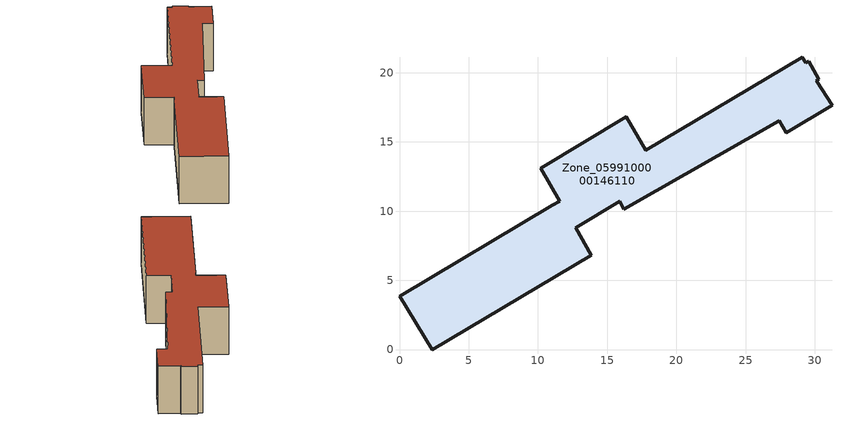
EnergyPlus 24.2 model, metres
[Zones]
Zone_0599100000146110
 floor ground (C_G): 27.42,16.52 16.21,10.15 15.9,10.73 12.73,8.82 13.86,6.82 2.36,0 0,3.85 11.02,10.44 11.56,10.72 10.2,13.11 16.37,16.82 17.79,14.38 29.09,21.11 29.34,20.7 29.58,20.85 30.3,19.54 30.1,19.43 30.16,19.39 31.25,17.65 27.93,15.67 z0
 wall outside (C_F): 2.36,0 13.86,6.82 12.73,8.82 15.9,10.73 16.21,10.15 27.42,16.52 27.93,15.67 31.25,17.65 30.16,19.39 30.1,19.43 30.3,19.54 29.58,20.85 29.34,20.7 29.09,21.11 17.79,14.38 16.37,16.82 10.2,13.11 11.56,10.72 11.02,10.44 0,3.85 2.36,0 z0:4.72
 roof outside (C_R): 16.21,10.15 27.42,16.52 27.93,15.67 31.25,17.65 30.16,19.39 30.1,19.43 30.3,19.54 29.58,20.85 29.34,20.7 29.09,21.11 17.79,14.38 16.37,16.82 10.2,13.11 11.56,10.72 11.02,10.44 0,3.85 2.36,0 13.86,6.82 12.73,8.82 15.9,10.73 z4.72
[BUILDING]
Pand.0599100000146110: North Axis=0; Terrain=City; Loads Convergence Tolerance Value=0.04; Temperature Convergence Tolerance Value=0.4; Solar Distribution=FullExterior; Maximum Number of Warmup Days=25; Minimum Number of Warmup Days=1
[Site:Location]
Rotterdam.The.Hague.AP_ZH_NLD Design_Conditions: Latitude=51.96; Longitude=4.45; Time Zone=1; Elevation=-4.5
[SITE:GROUNDTEMPERATURE:BUILDINGSURFACE]
18, 18, 18, 18, 18, 18, 18, 18, 18, 18, 18, 18
[MATERIAL] Thermal Absorptance=0.9; Solar Absorptance=0.7; Visible Absorptance=0.7
Name | Roughness | Thickness | Conductivity | Density | Specific Heat
G.TI.1946 | MediumSmooth | 0.15 | 1 | 540 | 1210
F.TI.1946 | Rough | 0.3 | 0.857143 | 1920 | 840
R.TI.1946 | MediumRough | 0.2 | 0.1 | 1500 | 1000
[CONSTRUCTION]
C_G: G.TI.1946
C_F: F.TI.1946
C_R: R.TI.1946
[ZONE]
Zone_0599100000146110: Type=1; Multiplier=1; Ceiling Height=Autocalculate; Volume=Autocalculate; Floor Area=autocalculate; Part of Total Floor Area=Yes
[ZONEINFILTRATION:DESIGNFLOWRATE]
Infil_Zone_0599100000146110: Zone or ZoneList or Space or SpaceList=Zone_0599100000146110; Schedule=AlwaysOn; Design Flow Rate Calculation Method=Flow/Area; Flow Rate per Floor Area=0.003; Constant Term Coefficient=1; Temperature Term Coefficient=0; Velocity Term Coefficient=0; Velocity Squared Term Coefficient=0
[HVACTEMPLATE:ZONE:IDEALLOADSAIRSYSTEM]
Zone_0599100000146110: Maximum Heating Supply Air Temperature=50; Minimum Cooling Supply Air Temperature=13; Maximum Heating Supply Air Humidity Ratio=0.0156; Minimum Cooling Supply Air Humidity Ratio=0.0077; Heating Limit=NoLimit; Cooling Limit=NoLimit; Dehumidification Control Type=ConstantSensibleHeatRatio; Cooling Sensible Heat Ratio=0.7; Dehumidification Setpoint=60; Humidification Control Type=None; Humidification Setpoint=30; Outdoor Air Method=None; Outdoor Air Flow Rate per Person=0.00944; Outdoor Air Flow Rate per Zone Floor Area=0; Outdoor Air Flow Rate per Zone=0; Demand Controlled Ventilation Type=None; Outdoor Air Economizer Type=NoEconomizer; Heat Recovery Type=None; Sensible Heat Recovery Effectiveness=0.7; Latent Heat Recovery Effectiveness=0.65
[ZONECONTROL:THERMOSTAT]
ThermostatControl_Zone_0599100000146110: Zone or ZoneList=Zone_0599100000146110; Control Type Schedule=DualSetpointControlType; Control 1=Thermostat_Zone_0599100000146110; Temperature Difference Between Cutout And Setpoint=0
[THERMOSTATSETPOINT:DUALSETPOINT]
Thermostat_Zone_0599100000146110: Heating Setpoint Temperature Schedule=HeatingSetpoint_Zone_0599100000146110; Cooling Setpoint Temperature Schedule=CoolingSetpoint_Zone_0599100000146110
[SCHEDULE:COMPACT]
HeatingSetpoint_Zone_0599100000146110: Through: 12/31, For: AllDays, Until: 24:00, 21
CoolingSetpoint_Zone_0599100000146110: Through: 12/31, For: AllDays, Until: 24:00, 24
DualSetpointControlType: Through: 12/31, For: AllDays, Until: 24:00, 4
AlwaysOn: Through: 12/31, For: AllDays, Until: 24:00, 1
